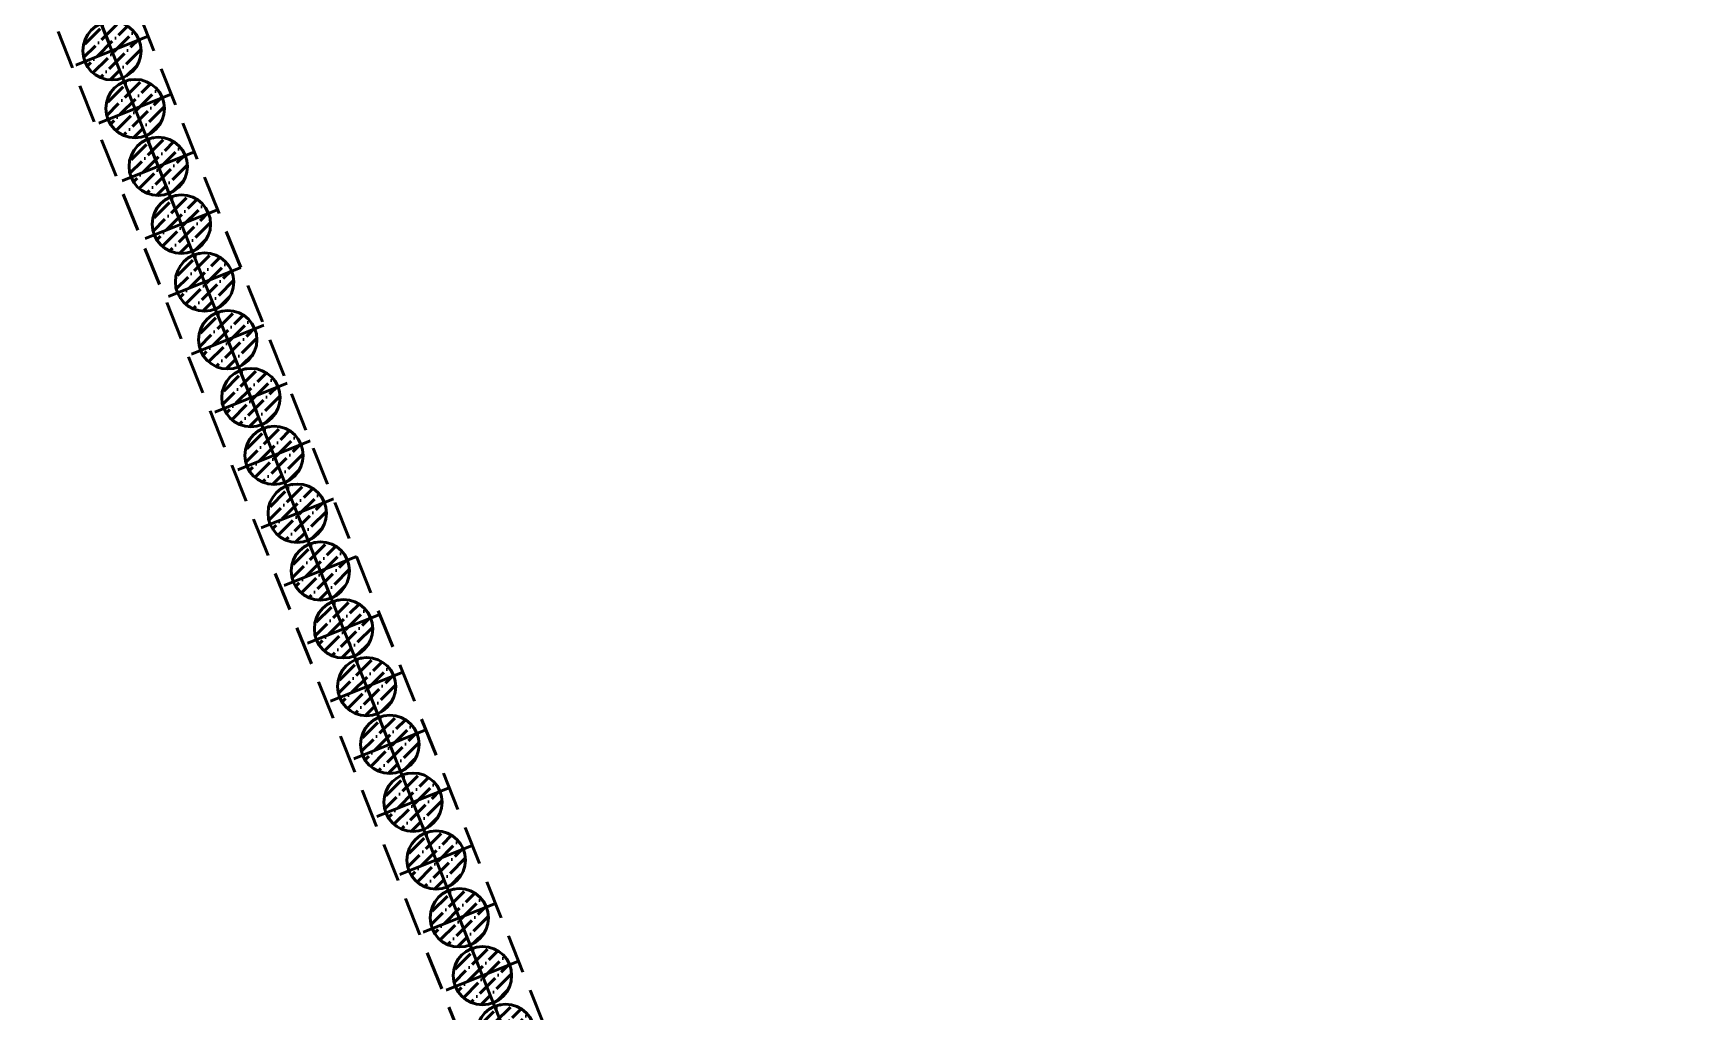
# Model space of a CAD drawing. Extents: x 9773 to 10136, y 10676 to 11757.
# Drawn here: x 9997.18 to 10039.73, y 11044.72 to 11069.88 of the extents above; entities that cross this region are included whole.
import ezdxf

# ---------------------------------------------------------------- set-up
doc = ezdxf.new("R2010")
doc.units = 0
for name, pattern in [('CONTI', [0]), ('DASHDOT', [1, 0.5, -0.25, 0, -0.25]), ('DASHEDX2', [1.5, 1, -0.5])]:
    doc.linetypes.add(name, pattern=pattern)
for name, color, linetype, lineweight in [('HATCH', 8, 'Continuous', 0), ('OSI', 3, 'DASHDOT', 9), ('SIZE', 142, 'Continuous', 9), ('Подпорные стены', 171, 'Continuous', 50), ('ПС', 5, 'Continuous', 40)]:
    doc.layers.add(name, color=color, linetype=linetype, lineweight=lineweight)
doc.layers.add('PILE_HID', color=40, linetype='CONTI')

# ---------------------------------------------------------------- blocks, each defined once
blk = doc.blocks.new('45245242')
at = {"layer": 'HATCH', "lineweight": 50}
h = blk.add_hatch(dxfattribs=at)
h.set_pattern_fill('ANSI36', color=5, scale=0.07)
h.set_pattern_definition([(45, (18.4459, -46.06576), (0.1178658616, 0.4321748258), [0.555625, -0.111125, 0, -0.111125])])
h.paths.add_polyline_path([(9998.922, 11070.118, 0.306578), (9998.451, 11069.422, 0.095507), (9998.505, 11069.143), (9999.201, 11069.422)])
h.paths.add_polyline_path([(9998.922, 11070.118), (9999.201, 11069.422), (9999.897, 11069.701, 0.414214)])
h.paths.add_polyline_path([(9999.951, 11069.422, 0.095507), (9999.897, 11069.701), (9999.201, 11069.422), (9999.48, 11068.725, 0.306578)])
h.paths.add_polyline_path([(9999.201, 11069.422), (9998.505, 11069.143, 0.414214), (9999.48, 11068.725)])
h = blk.add_hatch(dxfattribs=at)
h.set_pattern_fill('ANSI36', color=5, scale=0.07)
h.set_pattern_definition([(45, (19.04067, -47.5511), (0.1178658616, 0.4321748258), [0.555625, -0.111125, 0, -0.111125])])
h.paths.add_polyline_path([(9999.517, 11068.633, 0.306578), (9999.046, 11067.936, 0.095507), (9999.099, 11067.658), (9999.796, 11067.936)])
h.paths.add_polyline_path([(9999.517, 11068.633), (9999.796, 11067.936), (10000.492, 11068.215, 0.414214)])
h.paths.add_polyline_path([(10000.546, 11067.936, 0.095507), (10000.492, 11068.215), (9999.796, 11067.936), (10000.074, 11067.24, 0.306578)])
h.paths.add_polyline_path([(9999.796, 11067.936), (9999.099, 11067.658, 0.414214), (10000.074, 11067.24)])
h = blk.add_hatch(dxfattribs=at)
h.set_pattern_fill('ANSI36', color=5, scale=0.07)
h.set_pattern_definition([(45, (19.63544, -49.03645), (0.1178658616, 0.4321748258), [0.555625, -0.111125, 0, -0.111125])])
h.paths.add_polyline_path([(10000.112, 11067.147, 0.306578), (9999.64, 11066.451, 0.095507), (9999.694, 11066.172), (10000.39, 11066.451)])
h.paths.add_polyline_path([(10000.112, 11067.147), (10000.39, 11066.451), (10001.087, 11066.73, 0.414214)])
h.paths.add_polyline_path([(10001.14, 11066.451, 0.095507), (10001.087, 11066.73), (10000.39, 11066.451), (10000.669, 11065.755, 0.306578)])
h.paths.add_polyline_path([(10000.39, 11066.451), (9999.694, 11066.172, 0.414214), (10000.669, 11065.755)])
h = blk.add_hatch(dxfattribs=at)
h.set_pattern_fill('ANSI36', color=5, scale=0.07)
h.set_pattern_definition([(45, (20.23021, -50.5218), (0.1178658616, 0.4321748258), [0.555625, -0.111125, 0, -0.111125])])
h.paths.add_polyline_path([(10000.706, 11065.662, 0.306578), (10000.235, 11064.966, 0.095507), (10000.289, 11064.687), (10000.985, 11064.966)])
h.paths.add_polyline_path([(10000.706, 11065.662), (10000.985, 11064.966), (10001.681, 11065.245, 0.414214)])
h.paths.add_polyline_path([(10001.735, 11064.966, 0.095507), (10001.681, 11065.245), (10000.985, 11064.966), (10001.264, 11064.269, 0.306578)])
h.paths.add_polyline_path([(10000.985, 11064.966), (10000.289, 11064.687, 0.414214), (10001.264, 11064.269)])
h = blk.add_hatch(dxfattribs=at)
h.set_pattern_fill('ANSI36', color=5, scale=0.07)
h.set_pattern_definition([(45, (20.82498, -52.00714), (0.1178658616, 0.4321748258), [0.555625, -0.111125, 0, -0.111125])])
h.paths.add_polyline_path([(10001.301, 11064.177, 0.306578), (10000.83, 11063.48, 0.095507), (10000.884, 11063.202), (10001.58, 11063.48)])
h.paths.add_polyline_path([(10001.301, 11064.177), (10001.58, 11063.48), (10002.276, 11063.759, 0.414214)])
h.paths.add_polyline_path([(10002.33, 11063.48, 0.095507), (10002.276, 11063.759), (10001.58, 11063.48), (10001.859, 11062.784, 0.306578)])
h.paths.add_polyline_path([(10001.58, 11063.48), (10000.884, 11063.202, 0.414214), (10001.859, 11062.784)])
h = blk.add_hatch(dxfattribs=at)
h.set_pattern_fill('ANSI36', color=5, scale=0.07)
h.set_pattern_definition([(45, (21.41975, -53.49248), (0.1178658616, 0.4321748258), [0.555625, -0.111125, 0, -0.111125])])
h.paths.add_polyline_path([(10001.896, 11062.691, 0.306578), (10001.425, 11061.995, 0.095507), (10001.479, 11061.716), (10002.175, 11061.995)])
h.paths.add_polyline_path([(10001.896, 11062.691), (10002.175, 11061.995), (10002.871, 11062.274, 0.414214)])
h.paths.add_polyline_path([(10002.925, 11061.995, 0.095507), (10002.871, 11062.274), (10002.175, 11061.995), (10002.454, 11061.299, 0.306578)])
h.paths.add_polyline_path([(10002.175, 11061.995), (10001.479, 11061.716, 0.414214), (10002.454, 11061.299)])
h = blk.add_hatch(dxfattribs=at)
h.set_pattern_fill('ANSI36', color=5, scale=0.07)
h.set_pattern_definition([(45, (22.01452, -54.97783), (0.1178658616, 0.4321748258), [0.555625, -0.111125, 0, -0.111125])])
h.paths.add_polyline_path([(10002.491, 11061.206, 0.306578), (10002.02, 11060.51, 0.095507), (10002.073, 11060.231), (10002.77, 11060.51)])
h.paths.add_polyline_path([(10002.491, 11061.206), (10002.77, 11060.51), (10003.466, 11060.788, 0.414214)])
h.paths.add_polyline_path([(10003.52, 11060.51, 0.095507), (10003.466, 11060.788), (10002.77, 11060.51), (10003.048, 11059.813, 0.306578)])
h.paths.add_polyline_path([(10002.77, 11060.51), (10002.073, 11060.231, 0.414214), (10003.048, 11059.813)])
h = blk.add_hatch(dxfattribs=at)
h.set_pattern_fill('ANSI36', color=5, scale=0.07)
h.set_pattern_definition([(45, (22.6093, -56.46317), (0.1178658616, 0.4321748258), [0.555625, -0.111125, 0, -0.111125])])
h.paths.add_polyline_path([(10003.086, 11059.721, 0.306578), (10002.614, 11059.024, 0.095507), (10002.668, 11058.746), (10003.364, 11059.024)])
h.paths.add_polyline_path([(10003.086, 11059.721), (10003.364, 11059.024), (10004.061, 11059.303, 0.414214)])
h.paths.add_polyline_path([(10004.114, 11059.024, 0.095507), (10004.061, 11059.303), (10003.364, 11059.024), (10003.643, 11058.328, 0.306578)])
h.paths.add_polyline_path([(10003.364, 11059.024), (10002.668, 11058.746, 0.414214), (10003.643, 11058.328)])
h = blk.add_hatch(dxfattribs=at)
h.set_pattern_fill('ANSI36', color=5, scale=0.07)
h.set_pattern_definition([(45, (23.20406, -57.94852), (0.1178658616, 0.4321748258), [0.555625, -0.111125, 0, -0.111125])])
h.paths.add_polyline_path([(10003.68, 11058.235, 0.306578), (10003.209, 11057.539, 0.095507), (10003.263, 11057.26), (10003.959, 11057.539)])
h.paths.add_polyline_path([(10003.68, 11058.235), (10003.959, 11057.539), (10004.655, 11057.818, 0.414214)])
h.paths.add_polyline_path([(10004.709, 11057.539, 0.095507), (10004.655, 11057.818), (10003.959, 11057.539), (10004.238, 11056.843, 0.306578)])
h.paths.add_polyline_path([(10003.959, 11057.539), (10003.263, 11057.26, 0.414214), (10004.238, 11056.843)])
h = blk.add_hatch(dxfattribs=at)
h.set_pattern_fill('ANSI36', color=5, scale=0.07)
h.set_pattern_definition([(45, (23.79883, -59.43386), (0.1178658616, 0.4321748258), [0.555625, -0.111125, 0, -0.111125])])
h.paths.add_polyline_path([(10004.275, 11056.75, 0.306578), (10003.804, 11056.054, 0.095507), (10003.858, 11055.775), (10004.554, 11056.054)])
h.paths.add_polyline_path([(10004.275, 11056.75), (10004.554, 11056.054), (10005.25, 11056.332, 0.414214)])
h.paths.add_polyline_path([(10005.304, 11056.054, 0.095507), (10005.25, 11056.332), (10004.554, 11056.054), (10004.833, 11055.357, 0.306578)])
h.paths.add_polyline_path([(10004.554, 11056.054), (10003.858, 11055.775, 0.414214), (10004.833, 11055.357)])
h = blk.add_hatch(dxfattribs=at)
h.set_pattern_fill('ANSI36', color=5, scale=0.07)
h.set_pattern_definition([(45, (24.3936, -60.9192), (0.1178658616, 0.4321748258), [0.555625, -0.111125, 0, -0.111125])])
h.paths.add_polyline_path([(10004.87, 11055.265, 0.306578), (10004.399, 11054.568, 0.095507), (10004.452, 11054.29), (10005.149, 11054.568)])
h.paths.add_polyline_path([(10004.87, 11055.265), (10005.149, 11054.568), (10005.845, 11054.847, 0.414214)])
h.paths.add_polyline_path([(10005.899, 11054.568, 0.095507), (10005.845, 11054.847), (10005.149, 11054.568), (10005.427, 11053.872, 0.306578)])
h.paths.add_polyline_path([(10005.149, 11054.568), (10004.452, 11054.29, 0.414214), (10005.427, 11053.872)])
h = blk.add_hatch(dxfattribs=at)
h.set_pattern_fill('ANSI36', color=5, scale=0.07)
h.set_pattern_definition([(45, (24.98837, -62.40455), (0.1178658616, 0.4321748258), [0.555625, -0.111125, 0, -0.111125])])
h.paths.add_polyline_path([(10005.465, 11053.779, 0.306578), (10004.993, 11053.083, 0.095507), (10005.047, 11052.804), (10005.743, 11053.083)])
h.paths.add_polyline_path([(10005.465, 11053.779), (10005.743, 11053.083), (10006.44, 11053.362, 0.414214)])
h.paths.add_polyline_path([(10006.493, 11053.083, 0.095507), (10006.44, 11053.362), (10005.743, 11053.083), (10006.022, 11052.387, 0.306578)])
h.paths.add_polyline_path([(10005.743, 11053.083), (10005.047, 11052.804, 0.414214), (10006.022, 11052.387)])
h = blk.add_hatch(dxfattribs=at)
h.set_pattern_fill('ANSI36', color=5, scale=0.07)
h.set_pattern_definition([(45, (25.58314, -63.8899), (0.1178658616, 0.4321748258), [0.555625, -0.111125, 0, -0.111125])])
h.paths.add_polyline_path([(10006.059, 11052.294, 0.306578), (10005.588, 11051.598, 0.095507), (10005.642, 11051.319), (10006.338, 11051.598)])
h.paths.add_polyline_path([(10006.059, 11052.294), (10006.338, 11051.598), (10007.034, 11051.876, 0.414214)])
h.paths.add_polyline_path([(10007.088, 11051.598, 0.095507), (10007.034, 11051.876), (10006.338, 11051.598), (10006.617, 11050.901, 0.306578)])
h.paths.add_polyline_path([(10006.338, 11051.598), (10005.642, 11051.319, 0.414214), (10006.617, 11050.901)])
h = blk.add_hatch(dxfattribs=at)
h.set_pattern_fill('ANSI36', color=5, scale=0.07)
h.set_pattern_definition([(45, (26.17791, -65.37524), (0.1178658616, 0.4321748258), [0.555625, -0.111125, 0, -0.111125])])
h.paths.add_polyline_path([(10006.654, 11050.809, 0.306578), (10006.183, 11050.112, 0.095507), (10006.237, 11049.833), (10006.933, 11050.112)])
h.paths.add_polyline_path([(10006.654, 11050.809), (10006.933, 11050.112), (10007.629, 11050.391, 0.414214)])
h.paths.add_polyline_path([(10007.683, 11050.112, 0.095507), (10007.629, 11050.391), (10006.933, 11050.112), (10007.212, 11049.416, 0.306578)])
h.paths.add_polyline_path([(10006.933, 11050.112), (10006.237, 11049.833, 0.414214), (10007.212, 11049.416)])
h = blk.add_hatch(dxfattribs=at)
h.set_pattern_fill('ANSI36', color=5, scale=0.07)
h.set_pattern_definition([(45, (26.77268, -66.86058), (0.1178658616, 0.4321748258), [0.555625, -0.111125, 0, -0.111125])])
h.paths.add_polyline_path([(10007.249, 11049.323, 0.306578), (10006.778, 11048.627, 0.095507), (10006.831, 11048.348), (10007.528, 11048.627)])
h.paths.add_polyline_path([(10007.249, 11049.323), (10007.528, 11048.627), (10008.224, 11048.906, 0.414214)])
h.paths.add_polyline_path([(10008.278, 11048.627, 0.095507), (10008.224, 11048.906), (10007.528, 11048.627), (10007.806, 11047.931, 0.306578)])
h.paths.add_polyline_path([(10007.528, 11048.627), (10006.831, 11048.348, 0.414214), (10007.806, 11047.931)])
h = blk.add_hatch(dxfattribs=at)
h.set_pattern_fill('ANSI36', color=5, scale=0.07)
h.set_pattern_definition([(45, (27.36745, -68.34593), (0.1178658616, 0.4321748258), [0.555625, -0.111125, 0, -0.111125])])
h.paths.add_polyline_path([(10007.844, 11047.838, 0.306578), (10007.372, 11047.142, 0.095507), (10007.426, 11046.863), (10008.122, 11047.142)])
h.paths.add_polyline_path([(10007.844, 11047.838), (10008.122, 11047.142), (10008.819, 11047.42, 0.414214)])
h.paths.add_polyline_path([(10008.872, 11047.142, 0.095507), (10008.819, 11047.42), (10008.122, 11047.142), (10008.401, 11046.445, 0.306578)])
h.paths.add_polyline_path([(10008.122, 11047.142), (10007.426, 11046.863, 0.414214), (10008.401, 11046.445)])
h = blk.add_hatch(dxfattribs=at)
h.set_pattern_fill('ANSI36', color=5, scale=0.07)
h.set_pattern_definition([(45, (27.96222, -69.83127), (0.1178658616, 0.4321748258), [0.555625, -0.111125, 0, -0.111125])])
h.paths.add_polyline_path([(10008.438, 11046.352, 0.306578), (10007.967, 11045.656, 0.095507), (10008.021, 11045.377), (10008.717, 11045.656)])
h.paths.add_polyline_path([(10008.438, 11046.352), (10008.717, 11045.656), (10009.413, 11045.935, 0.414214)])
h.paths.add_polyline_path([(10009.467, 11045.656, 0.095507), (10009.413, 11045.935), (10008.717, 11045.656), (10008.996, 11044.96, 0.306578)])
h.paths.add_polyline_path([(10008.717, 11045.656), (10008.021, 11045.377, 0.414214), (10008.996, 11044.96)])
h = blk.add_hatch(dxfattribs=at)
h.set_pattern_fill('ANSI36', color=5, scale=0.07)
h.set_pattern_definition([(45, (28.557, -71.31662), (0.1178658616, 0.4321748258), [0.555625, -0.111125, 0, -0.111125])])
h.paths.add_polyline_path([(10009.033, 11044.867, 0.306578), (10008.562, 11044.171, 0.095507), (10008.616, 11043.892), (10009.312, 11044.171)])
h.paths.add_polyline_path([(10009.033, 11044.867), (10009.312, 11044.171), (10010.008, 11044.45, 0.414214)])
h.paths.add_polyline_path([(10010.062, 11044.171, 0.095507), (10010.008, 11044.45), (10009.312, 11044.171), (10009.591, 11043.475, 0.306578)])
h.paths.add_polyline_path([(10009.312, 11044.171), (10008.616, 11043.892, 0.414214), (10009.591, 11043.475)])
at = {"layer": 'OSI', "color": 5, "lineweight": 50, "ltscale": 100}
for p, q in [((9998.273, 11069.05), (10000.129, 11069.793)), ((9998.867, 11067.565), (10000.724, 11068.308)), ((9999.462, 11066.079), (10001.319, 11066.823)), ((10000.057, 11064.594), (10001.914, 11065.337)), ((10000.652, 11063.109), (10002.508, 11063.852)), ((10001.246, 11061.623), (10003.103, 11062.367)), ((10001.841, 11060.138), (10003.698, 11060.881)), ((10002.436, 11058.653), (10004.293, 11059.396)), ((10003.031, 11057.167), (10004.887, 11057.911)), ((10003.626, 11055.682), (10005.482, 11056.425)), ((10004.22, 11054.197), (10006.077, 11054.94)), ((10004.815, 11052.711), (10006.672, 11053.455)), ((10005.41, 11051.226), (10007.266, 11051.969)), ((10006.005, 11049.741), (10007.861, 11050.484)), ((10006.599, 11048.255), (10008.456, 11048.999)), ((10007.194, 11046.77), (10009.051, 11047.513)), ((10007.789, 11045.285), (10009.646, 11046.028))]:
    blk.add_line(p, q, dxfattribs=at)
at = {"layer": 'OSI', "color": 5, "lineweight": 50, "ltscale": 5}
blk.add_lwpolyline([(9998.197, 11071.928), (10038.801, 10970.527)], dxfattribs=at)
at = {"layer": 'PILE_HID', "color": 5, "lineweight": 50, "ltscale": 100}
for centre in [(9999.201, 11069.422), (9999.796, 11067.936), (10000.39, 11066.451), (10000.985, 11064.966), (10001.58, 11063.48), (10002.175, 11061.995), (10002.77, 11060.51), (10003.364, 11059.024), (10003.959, 11057.539), (10004.554, 11056.054), (10005.149, 11054.568), (10005.743, 11053.083), (10006.338, 11051.598), (10006.933, 11050.112), (10007.528, 11048.627), (10008.122, 11047.142), (10008.717, 11045.656), (10009.312, 11044.171)]:
    blk.add_circle(centre, 0.75, dxfattribs=at)
at = {"layer": 'Подпорные стены', "color": 5, "linetype": 'DASHEDX2', "lineweight": 50}
for p, q in [((10037.78, 10970.118), (9997.176, 11071.519)), ((9999.906, 11070.35), (10039.729, 10970.899))]:
    blk.add_line(p, q, dxfattribs=at)

msp = doc.modelspace()

# ---------------------------------------------------------------- hatches: boundary and pattern name
at = {"layer": 'ПС', "lineweight": 50}
h = msp.add_hatch(dxfattribs=at)
h.set_pattern_fill('ANSI36', color=5, scale=0.07)
h.set_pattern_definition([(45, (18.4459, -46.06576), (0.1178658616, 0.4321748258), [0.555625, -0.111125, 0, -0.111125])])
h.paths.add_polyline_path([(9998.922, 11070.118, 0.306578), (9998.451, 11069.422, 0.095507), (9998.505, 11069.143), (9999.201, 11069.422)])
h.paths.add_polyline_path([(9998.922, 11070.118), (9999.201, 11069.422), (9999.897, 11069.701, 0.414214)])
h.paths.add_polyline_path([(9999.951, 11069.422, 0.095507), (9999.897, 11069.701), (9999.201, 11069.422), (9999.48, 11068.725, 0.306578)])
h.paths.add_polyline_path([(9999.201, 11069.422), (9998.505, 11069.143, 0.414214), (9999.48, 11068.725)])
h = msp.add_hatch(dxfattribs=at)
h.set_pattern_fill('ANSI36', color=5, scale=0.07)
h.set_pattern_definition([(45, (19.04067, -47.5511), (0.1178658616, 0.4321748258), [0.555625, -0.111125, 0, -0.111125])])
h.paths.add_polyline_path([(9999.517, 11068.633, 0.306578), (9999.046, 11067.936, 0.095507), (9999.099, 11067.658), (9999.796, 11067.936)])
h.paths.add_polyline_path([(9999.517, 11068.633), (9999.796, 11067.936), (10000.492, 11068.215, 0.414214)])
h.paths.add_polyline_path([(10000.546, 11067.936, 0.095507), (10000.492, 11068.215), (9999.796, 11067.936), (10000.074, 11067.24, 0.306578)])
h.paths.add_polyline_path([(9999.796, 11067.936), (9999.099, 11067.658, 0.414214), (10000.074, 11067.24)])
h = msp.add_hatch(dxfattribs=at)
h.set_pattern_fill('ANSI36', color=5, scale=0.07)
h.set_pattern_definition([(45, (19.63544, -49.03645), (0.1178658616, 0.4321748258), [0.555625, -0.111125, 0, -0.111125])])
h.paths.add_polyline_path([(10000.112, 11067.147, 0.306578), (9999.64, 11066.451, 0.095507), (9999.694, 11066.172), (10000.39, 11066.451)])
h.paths.add_polyline_path([(10000.112, 11067.147), (10000.39, 11066.451), (10001.087, 11066.73, 0.414214)])
h.paths.add_polyline_path([(10001.14, 11066.451, 0.095507), (10001.087, 11066.73), (10000.39, 11066.451), (10000.669, 11065.755, 0.306578)])
h.paths.add_polyline_path([(10000.39, 11066.451), (9999.694, 11066.172, 0.414214), (10000.669, 11065.755)])
h = msp.add_hatch(dxfattribs=at)
h.set_pattern_fill('ANSI36', color=5, scale=0.07)
h.set_pattern_definition([(45, (20.23021, -50.5218), (0.1178658616, 0.4321748258), [0.555625, -0.111125, 0, -0.111125])])
h.paths.add_polyline_path([(10000.706, 11065.662, 0.306578), (10000.235, 11064.966, 0.095507), (10000.289, 11064.687), (10000.985, 11064.966)])
h.paths.add_polyline_path([(10000.706, 11065.662), (10000.985, 11064.966), (10001.681, 11065.245, 0.414214)])
h.paths.add_polyline_path([(10001.735, 11064.966, 0.095507), (10001.681, 11065.245), (10000.985, 11064.966), (10001.264, 11064.269, 0.306578)])
h.paths.add_polyline_path([(10000.985, 11064.966), (10000.289, 11064.687, 0.414214), (10001.264, 11064.269)])
h = msp.add_hatch(dxfattribs=at)
h.set_pattern_fill('ANSI36', color=5, scale=0.07)
h.set_pattern_definition([(45, (20.82498, -52.00714), (0.1178658616, 0.4321748258), [0.555625, -0.111125, 0, -0.111125])])
h.paths.add_polyline_path([(10001.301, 11064.177, 0.306578), (10000.83, 11063.48, 0.095507), (10000.884, 11063.202), (10001.58, 11063.48)])
h.paths.add_polyline_path([(10001.301, 11064.177), (10001.58, 11063.48), (10002.276, 11063.759, 0.414214)])
h.paths.add_polyline_path([(10002.33, 11063.48, 0.095507), (10002.276, 11063.759), (10001.58, 11063.48), (10001.859, 11062.784, 0.306578)])
h.paths.add_polyline_path([(10001.58, 11063.48), (10000.884, 11063.202, 0.414214), (10001.859, 11062.784)])
h = msp.add_hatch(dxfattribs=at)
h.set_pattern_fill('ANSI36', color=5, scale=0.07)
h.set_pattern_definition([(45, (21.41975, -53.49248), (0.1178658616, 0.4321748258), [0.555625, -0.111125, 0, -0.111125])])
h.paths.add_polyline_path([(10001.896, 11062.691, 0.306578), (10001.425, 11061.995, 0.095507), (10001.479, 11061.716), (10002.175, 11061.995)])
h.paths.add_polyline_path([(10001.896, 11062.691), (10002.175, 11061.995), (10002.871, 11062.274, 0.414214)])
h.paths.add_polyline_path([(10002.925, 11061.995, 0.095507), (10002.871, 11062.274), (10002.175, 11061.995), (10002.454, 11061.299, 0.306578)])
h.paths.add_polyline_path([(10002.175, 11061.995), (10001.479, 11061.716, 0.414214), (10002.454, 11061.299)])
h = msp.add_hatch(dxfattribs=at)
h.set_pattern_fill('ANSI36', color=5, scale=0.07)
h.set_pattern_definition([(45, (22.01452, -54.97783), (0.1178658616, 0.4321748258), [0.555625, -0.111125, 0, -0.111125])])
h.paths.add_polyline_path([(10002.491, 11061.206, 0.306578), (10002.02, 11060.51, 0.095507), (10002.073, 11060.231), (10002.77, 11060.51)])
h.paths.add_polyline_path([(10002.491, 11061.206), (10002.77, 11060.51), (10003.466, 11060.788, 0.414214)])
h.paths.add_polyline_path([(10003.52, 11060.51, 0.095507), (10003.466, 11060.788), (10002.77, 11060.51), (10003.048, 11059.813, 0.306578)])
h.paths.add_polyline_path([(10002.77, 11060.51), (10002.073, 11060.231, 0.414214), (10003.048, 11059.813)])
h = msp.add_hatch(dxfattribs=at)
h.set_pattern_fill('ANSI36', color=5, scale=0.07)
h.set_pattern_definition([(45, (22.6093, -56.46317), (0.1178658616, 0.4321748258), [0.555625, -0.111125, 0, -0.111125])])
h.paths.add_polyline_path([(10003.086, 11059.721, 0.306578), (10002.614, 11059.024, 0.095507), (10002.668, 11058.746), (10003.364, 11059.024)])
h.paths.add_polyline_path([(10003.086, 11059.721), (10003.364, 11059.024), (10004.061, 11059.303, 0.414214)])
h.paths.add_polyline_path([(10004.114, 11059.024, 0.095507), (10004.061, 11059.303), (10003.364, 11059.024), (10003.643, 11058.328, 0.306578)])
h.paths.add_polyline_path([(10003.364, 11059.024), (10002.668, 11058.746, 0.414214), (10003.643, 11058.328)])
h = msp.add_hatch(dxfattribs=at)
h.set_pattern_fill('ANSI36', color=5, scale=0.07)
h.set_pattern_definition([(45, (23.20406, -57.94852), (0.1178658616, 0.4321748258), [0.555625, -0.111125, 0, -0.111125])])
h.paths.add_polyline_path([(10003.68, 11058.235, 0.306578), (10003.209, 11057.539, 0.095507), (10003.263, 11057.26), (10003.959, 11057.539)])
h.paths.add_polyline_path([(10003.68, 11058.235), (10003.959, 11057.539), (10004.655, 11057.818, 0.414214)])
h.paths.add_polyline_path([(10004.709, 11057.539, 0.095507), (10004.655, 11057.818), (10003.959, 11057.539), (10004.238, 11056.843, 0.306578)])
h.paths.add_polyline_path([(10003.959, 11057.539), (10003.263, 11057.26, 0.414214), (10004.238, 11056.843)])
h = msp.add_hatch(dxfattribs=at)
h.set_pattern_fill('ANSI36', color=5, scale=0.07)
h.set_pattern_definition([(45, (23.79883, -59.43386), (0.1178658616, 0.4321748258), [0.555625, -0.111125, 0, -0.111125])])
h.paths.add_polyline_path([(10004.275, 11056.75, 0.306578), (10003.804, 11056.054, 0.095507), (10003.858, 11055.775), (10004.554, 11056.054)])
h.paths.add_polyline_path([(10004.275, 11056.75), (10004.554, 11056.054), (10005.25, 11056.332, 0.414214)])
h.paths.add_polyline_path([(10005.304, 11056.054, 0.095507), (10005.25, 11056.332), (10004.554, 11056.054), (10004.833, 11055.357, 0.306578)])
h.paths.add_polyline_path([(10004.554, 11056.054), (10003.858, 11055.775, 0.414214), (10004.833, 11055.357)])
h = msp.add_hatch(dxfattribs=at)
h.set_pattern_fill('ANSI36', color=5, scale=0.07)
h.set_pattern_definition([(45, (24.3936, -60.9192), (0.1178658616, 0.4321748258), [0.555625, -0.111125, 0, -0.111125])])
h.paths.add_polyline_path([(10004.87, 11055.265, 0.306578), (10004.399, 11054.568, 0.095507), (10004.452, 11054.29), (10005.149, 11054.568)])
h.paths.add_polyline_path([(10004.87, 11055.265), (10005.149, 11054.568), (10005.845, 11054.847, 0.414214)])
h.paths.add_polyline_path([(10005.899, 11054.568, 0.095507), (10005.845, 11054.847), (10005.149, 11054.568), (10005.427, 11053.872, 0.306578)])
h.paths.add_polyline_path([(10005.149, 11054.568), (10004.452, 11054.29, 0.414214), (10005.427, 11053.872)])
h = msp.add_hatch(dxfattribs=at)
h.set_pattern_fill('ANSI36', color=5, scale=0.07)
h.set_pattern_definition([(45, (24.98837, -62.40455), (0.1178658616, 0.4321748258), [0.555625, -0.111125, 0, -0.111125])])
h.paths.add_polyline_path([(10005.465, 11053.779, 0.306578), (10004.993, 11053.083, 0.095507), (10005.047, 11052.804), (10005.743, 11053.083)])
h.paths.add_polyline_path([(10005.465, 11053.779), (10005.743, 11053.083), (10006.44, 11053.362, 0.414214)])
h.paths.add_polyline_path([(10006.493, 11053.083, 0.095507), (10006.44, 11053.362), (10005.743, 11053.083), (10006.022, 11052.387, 0.306578)])
h.paths.add_polyline_path([(10005.743, 11053.083), (10005.047, 11052.804, 0.414214), (10006.022, 11052.387)])
h = msp.add_hatch(dxfattribs=at)
h.set_pattern_fill('ANSI36', color=5, scale=0.07)
h.set_pattern_definition([(45, (25.58314, -63.8899), (0.1178658616, 0.4321748258), [0.555625, -0.111125, 0, -0.111125])])
h.paths.add_polyline_path([(10006.059, 11052.294, 0.306578), (10005.588, 11051.598, 0.095507), (10005.642, 11051.319), (10006.338, 11051.598)])
h.paths.add_polyline_path([(10006.059, 11052.294), (10006.338, 11051.598), (10007.034, 11051.876, 0.414214)])
h.paths.add_polyline_path([(10007.088, 11051.598, 0.095507), (10007.034, 11051.876), (10006.338, 11051.598), (10006.617, 11050.901, 0.306578)])
h.paths.add_polyline_path([(10006.338, 11051.598), (10005.642, 11051.319, 0.414214), (10006.617, 11050.901)])
h = msp.add_hatch(dxfattribs=at)
h.set_pattern_fill('ANSI36', color=5, scale=0.07)
h.set_pattern_definition([(45, (26.17791, -65.37524), (0.1178658616, 0.4321748258), [0.555625, -0.111125, 0, -0.111125])])
h.paths.add_polyline_path([(10006.654, 11050.809, 0.306578), (10006.183, 11050.112, 0.095507), (10006.237, 11049.833), (10006.933, 11050.112)])
h.paths.add_polyline_path([(10006.654, 11050.809), (10006.933, 11050.112), (10007.629, 11050.391, 0.414214)])
h.paths.add_polyline_path([(10007.683, 11050.112, 0.095507), (10007.629, 11050.391), (10006.933, 11050.112), (10007.212, 11049.416, 0.306578)])
h.paths.add_polyline_path([(10006.933, 11050.112), (10006.237, 11049.833, 0.414214), (10007.212, 11049.416)])
h = msp.add_hatch(dxfattribs=at)
h.set_pattern_fill('ANSI36', color=5, scale=0.07)
h.set_pattern_definition([(45, (26.77268, -66.86058), (0.1178658616, 0.4321748258), [0.555625, -0.111125, 0, -0.111125])])
h.paths.add_polyline_path([(10007.249, 11049.323, 0.306578), (10006.778, 11048.627, 0.095507), (10006.831, 11048.348), (10007.528, 11048.627)])
h.paths.add_polyline_path([(10007.249, 11049.323), (10007.528, 11048.627), (10008.224, 11048.906, 0.414214)])
h.paths.add_polyline_path([(10008.278, 11048.627, 0.095507), (10008.224, 11048.906), (10007.528, 11048.627), (10007.806, 11047.931, 0.306578)])
h.paths.add_polyline_path([(10007.528, 11048.627), (10006.831, 11048.348, 0.414214), (10007.806, 11047.931)])
h = msp.add_hatch(dxfattribs=at)
h.set_pattern_fill('ANSI36', color=5, scale=0.07)
h.set_pattern_definition([(45, (27.36745, -68.34593), (0.1178658616, 0.4321748258), [0.555625, -0.111125, 0, -0.111125])])
h.paths.add_polyline_path([(10007.844, 11047.838, 0.306578), (10007.372, 11047.142, 0.095507), (10007.426, 11046.863), (10008.122, 11047.142)])
h.paths.add_polyline_path([(10007.844, 11047.838), (10008.122, 11047.142), (10008.819, 11047.42, 0.414214)])
h.paths.add_polyline_path([(10008.872, 11047.142, 0.095507), (10008.819, 11047.42), (10008.122, 11047.142), (10008.401, 11046.445, 0.306578)])
h.paths.add_polyline_path([(10008.122, 11047.142), (10007.426, 11046.863, 0.414214), (10008.401, 11046.445)])
h = msp.add_hatch(dxfattribs=at)
h.set_pattern_fill('ANSI36', color=5, scale=0.07)
h.set_pattern_definition([(45, (27.96222, -69.83127), (0.1178658616, 0.4321748258), [0.555625, -0.111125, 0, -0.111125])])
h.paths.add_polyline_path([(10008.438, 11046.352, 0.306578), (10007.967, 11045.656, 0.095507), (10008.021, 11045.377), (10008.717, 11045.656)])
h.paths.add_polyline_path([(10008.438, 11046.352), (10008.717, 11045.656), (10009.413, 11045.935, 0.414214)])
h.paths.add_polyline_path([(10009.467, 11045.656, 0.095507), (10009.413, 11045.935), (10008.717, 11045.656), (10008.996, 11044.96, 0.306578)])
h.paths.add_polyline_path([(10008.717, 11045.656), (10008.021, 11045.377, 0.414214), (10008.996, 11044.96)])
h = msp.add_hatch(dxfattribs=at)
h.set_pattern_fill('ANSI36', color=5, scale=0.07)
h.set_pattern_definition([(45, (28.557, -71.31662), (0.1178658616, 0.4321748258), [0.555625, -0.111125, 0, -0.111125])])
h.paths.add_polyline_path([(10009.033, 11044.867, 0.306578), (10008.562, 11044.171, 0.095507), (10008.616, 11043.892), (10009.312, 11044.171)])
h.paths.add_polyline_path([(10009.033, 11044.867), (10009.312, 11044.171), (10010.008, 11044.45, 0.414214)])
h.paths.add_polyline_path([(10010.062, 11044.171, 0.095507), (10010.008, 11044.45), (10009.312, 11044.171), (10009.591, 11043.475, 0.306578)])
h.paths.add_polyline_path([(10009.312, 11044.171), (10008.616, 11043.892, 0.414214), (10009.591, 11043.475)])

# ---------------------------------------------------------------- linework, layer by layer
at = {"layer": 'ПС', "color": 5, "linetype": 'DASHEDX2', "lineweight": 50}
for p, q in [((10037.78, 10970.118), (9997.176, 11071.519)), ((9999.906, 11070.35), (10039.729, 10970.899))]:
    msp.add_line(p, q, dxfattribs=at)
at = {"layer": 'ПС', "color": 5, "lineweight": 50, "ltscale": 100}
for p, q in [((9998.273, 11069.05), (10000.129, 11069.793)), ((9998.867, 11067.565), (10000.724, 11068.308)), ((9999.462, 11066.079), (10001.319, 11066.823)), ((10000.057, 11064.594), (10001.914, 11065.337)), ((10000.652, 11063.109), (10002.508, 11063.852)), ((10001.246, 11061.623), (10003.103, 11062.367)), ((10001.841, 11060.138), (10003.698, 11060.881)), ((10002.436, 11058.653), (10004.293, 11059.396)), ((10003.031, 11057.167), (10004.887, 11057.911)), ((10003.626, 11055.682), (10005.482, 11056.425)), ((10004.22, 11054.197), (10006.077, 11054.94)), ((10004.815, 11052.711), (10006.672, 11053.455)), ((10005.41, 11051.226), (10007.266, 11051.969)), ((10006.005, 11049.741), (10007.861, 11050.484)), ((10006.599, 11048.255), (10008.456, 11048.999)), ((10007.194, 11046.77), (10009.051, 11047.513)), ((10007.789, 11045.285), (10009.646, 11046.028))]:
    msp.add_line(p, q, dxfattribs=at)
at = {"layer": 'ПС', "color": 5, "lineweight": 50, "ltscale": 5}
msp.add_lwpolyline([(9998.197, 11071.928), (10038.155, 10972.14)], dxfattribs=at)
at = {"layer": 'ПС', "color": 5, "lineweight": 50, "ltscale": 100}
for centre in [(9999.201, 11069.422), (9999.796, 11067.936), (10000.39, 11066.451), (10000.985, 11064.966), (10001.58, 11063.48), (10002.175, 11061.995), (10002.77, 11060.51), (10003.364, 11059.024), (10003.959, 11057.539), (10004.554, 11056.054), (10005.149, 11054.568), (10005.743, 11053.083), (10006.338, 11051.598), (10006.933, 11050.112), (10007.528, 11048.627), (10008.122, 11047.142), (10008.717, 11045.656), (10009.312, 11044.171)]:
    msp.add_circle(centre, 0.75, dxfattribs=at)

# ---------------------------------------------------------------- block references
at = {"layer": 'SIZE'}
msp.add_blockref('45245242', (0, 0), dxfattribs=at)

doc.saveas('drawing.dxf')
